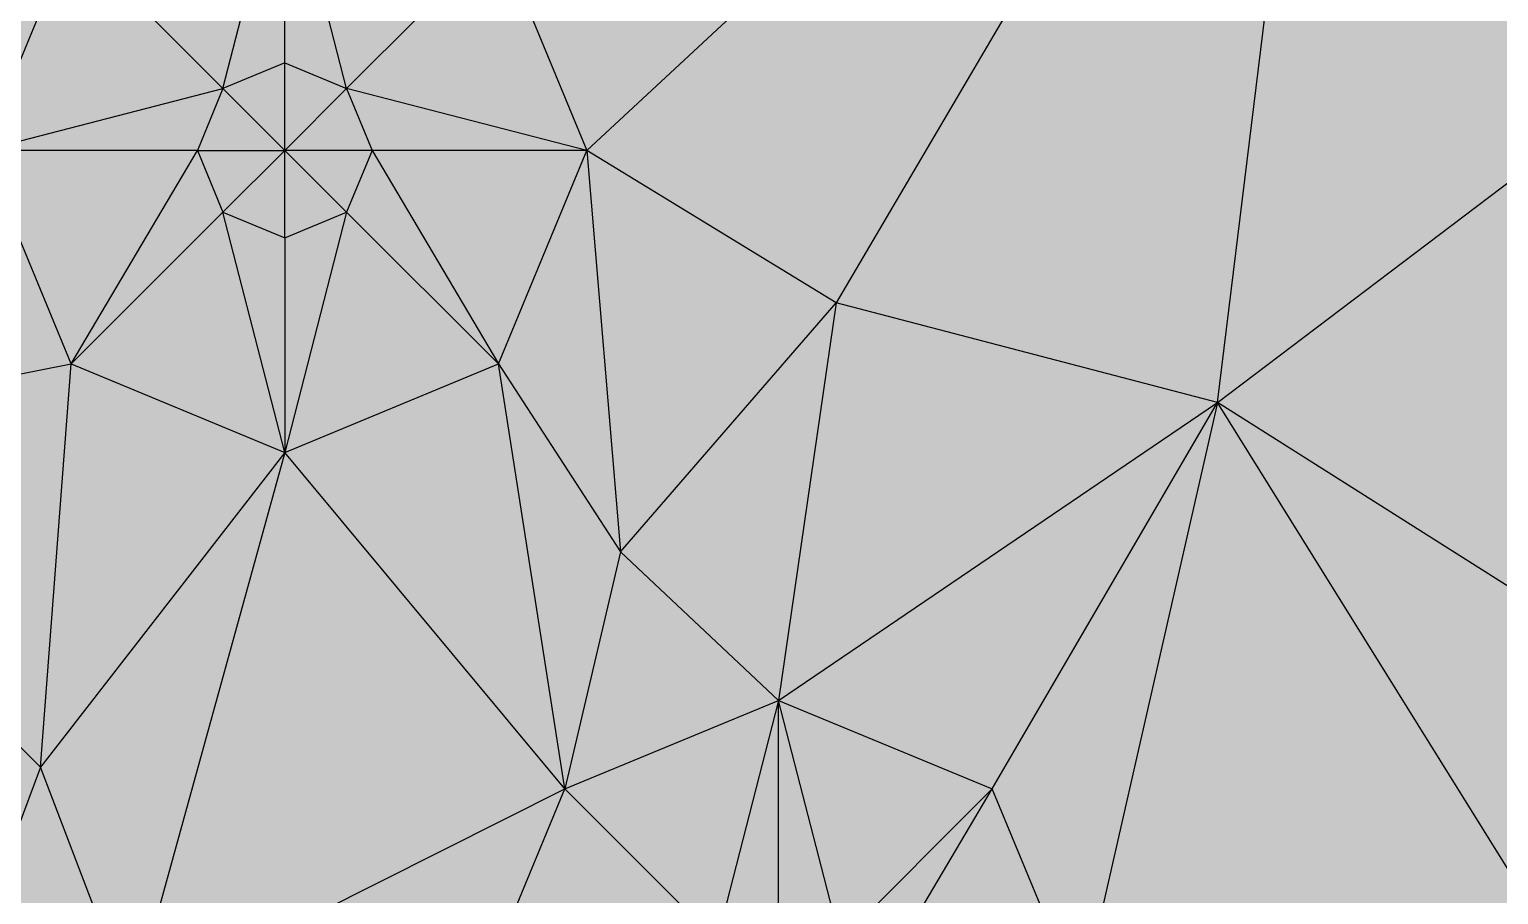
# Model space of a CAD drawing. Header units: inches. Extents: x 0 to 613718, y 0 to 269741.
# Drawn here: x 612814.6 to 613150.8, y 267996.7 to 268194.7 of the extents above; entities that cross this region are included whole.
import ezdxf

# ---------------------------------------------------------------- set-up
doc = ezdxf.new("R2010")
doc.units = ezdxf.units.IN
doc.header["$MEASUREMENT"] = 0

msp = doc.modelspace()

# ---------------------------------------------------------------- hatches: boundary and pattern name
for points in [[(613113.02, 268325.59), (612921.88, 268215.88), (612942.13, 268167), (613113.02, 268325.59)], [(613113.02, 268325.59), (612921.88, 268215.88), (612942.13, 268167), (613113.02, 268325.59)], [(613113.02, 268325.59), (612942.13, 268167), (612999.19, 268132.08), (613113.02, 268325.59)], [(613113.02, 268325.59), (612942.13, 268167), (612999.19, 268132.08), (613113.02, 268325.59)], [(613113.02, 268325.59), (612999.19, 268132.08), (613086.45, 268109.32), (613113.02, 268325.59)], [(613113.02, 268325.59), (612999.19, 268132.08), (613086.45, 268109.32), (613113.02, 268325.59)], [(613171.08, 268173.34), (613113.02, 268325.59), (613086.45, 268109.32), (613171.08, 268173.34)], [(613171.08, 268173.34), (613113.02, 268325.59), (613086.45, 268109.32), (613171.08, 268173.34)], [(612824.12, 268215.88), (612753.12, 268242.12), (612803.87, 268167), (612824.12, 268215.88)], [(612824.12, 268215.88), (612753.12, 268242.12), (612803.87, 268167), (612824.12, 268215.88)], [(612873, 268236.13), (612824.12, 268215.88), (612858.86, 268181.14), (612873, 268236.13)], [(612873, 268236.13), (612824.12, 268215.88), (612858.86, 268181.14), (612873, 268236.13)], [(612873, 268236.13), (612858.86, 268181.14), (612873, 268187), (612873, 268236.13)], [(612873, 268236.13), (612858.86, 268181.14), (612873, 268187), (612873, 268236.13)], [(612887.14, 268181.14), (612873, 268236.13), (612873, 268187), (612887.14, 268181.14)], [(612921.88, 268215.88), (612873, 268236.13), (612887.14, 268181.14), (612921.88, 268215.88)], [(612887.14, 268181.14), (612873, 268236.13), (612873, 268187), (612887.14, 268181.14)], [(612921.88, 268215.88), (612873, 268236.13), (612887.14, 268181.14), (612921.88, 268215.88)], [(612858.86, 268181.14), (612824.12, 268215.88), (612803.87, 268167), (612858.86, 268181.14)], [(612858.86, 268181.14), (612824.12, 268215.88), (612803.87, 268167), (612858.86, 268181.14)], [(612942.13, 268167), (612921.88, 268215.88), (612887.14, 268181.14), (612942.13, 268167)], [(612942.13, 268167), (612921.88, 268215.88), (612887.14, 268181.14), (612942.13, 268167)], [(612873, 268187), (612858.86, 268181.14), (612873, 268167), (612873, 268187)], [(612873, 268187), (612858.86, 268181.14), (612873, 268167), (612873, 268187)], [(612887.14, 268181.14), (612873, 268187), (612873, 268167), (612887.14, 268181.14)], [(612887.14, 268181.14), (612873, 268187), (612873, 268167), (612887.14, 268181.14)], [(612858.86, 268181.14), (612803.87, 268167), (612853, 268167), (612858.86, 268181.14)], [(612858.86, 268181.14), (612803.87, 268167), (612853, 268167), (612858.86, 268181.14)], [(612873, 268167), (612858.86, 268181.14), (612853, 268167), (612873, 268167)], [(612873, 268167), (612858.86, 268181.14), (612853, 268167), (612873, 268167)], [(612893, 268167), (612887.14, 268181.14), (612873, 268167), (612893, 268167)], [(612893, 268167), (612887.14, 268181.14), (612873, 268167), (612893, 268167)], [(612942.13, 268167), (612887.14, 268181.14), (612893, 268167), (612942.13, 268167)], [(612942.13, 268167), (612887.14, 268181.14), (612893, 268167), (612942.13, 268167)], [(613171.08, 268173.34), (613086.45, 268109.32), (613159.74, 268062.89), (613171.08, 268173.34)], [(613171.08, 268173.34), (613086.45, 268109.32), (613159.74, 268062.89), (613171.08, 268173.34)], [(612824.12, 268118.12), (612803.87, 268167), (612741.17, 268101.73), (612824.12, 268118.12)], [(612824.12, 268118.12), (612803.87, 268167), (612741.17, 268101.73), (612824.12, 268118.12)], [(612853, 268167), (612803.87, 268167), (612824.12, 268118.12), (612853, 268167)], [(612853, 268167), (612803.87, 268167), (612824.12, 268118.12), (612853, 268167)], [(612858.86, 268152.86), (612853, 268167), (612824.12, 268118.12), (612858.86, 268152.86)], [(612858.86, 268152.86), (612853, 268167), (612824.12, 268118.12), (612858.86, 268152.86)], [(612873, 268167), (612853, 268167), (612858.86, 268152.86), (612873, 268167)], [(612873, 268167), (612853, 268167), (612858.86, 268152.86), (612873, 268167)], [(612873, 268167), (612858.86, 268152.86), (612873, 268147), (612873, 268167)], [(612873, 268167), (612858.86, 268152.86), (612873, 268147), (612873, 268167)], [(612887.14, 268152.86), (612873, 268167), (612873, 268147), (612887.14, 268152.86)], [(612893, 268167), (612873, 268167), (612887.14, 268152.86), (612893, 268167)], [(612887.14, 268152.86), (612873, 268167), (612873, 268147), (612887.14, 268152.86)], [(612893, 268167), (612873, 268167), (612887.14, 268152.86), (612893, 268167)], [(612921.88, 268118.12), (612893, 268167), (612887.14, 268152.86), (612921.88, 268118.12)], [(612921.88, 268118.12), (612893, 268167), (612887.14, 268152.86), (612921.88, 268118.12)], [(612942.13, 268167), (612893, 268167), (612921.88, 268118.12), (612942.13, 268167)], [(612942.13, 268167), (612893, 268167), (612921.88, 268118.12), (612942.13, 268167)], [(612949.86, 268075.17), (612942.13, 268167), (612921.88, 268118.12), (612949.86, 268075.17)], [(612949.86, 268075.17), (612942.13, 268167), (612921.88, 268118.12), (612949.86, 268075.17)], [(612999.19, 268132.08), (612942.13, 268167), (612949.86, 268075.17), (612999.19, 268132.08)], [(612999.19, 268132.08), (612942.13, 268167), (612949.86, 268075.17), (612999.19, 268132.08)], [(612873, 268097.87), (612858.86, 268152.86), (612824.12, 268118.12), (612873, 268097.87)], [(612873, 268097.87), (612858.86, 268152.86), (612824.12, 268118.12), (612873, 268097.87)], [(612873, 268147), (612858.86, 268152.86), (612873, 268097.87), (612873, 268147)], [(612873, 268147), (612858.86, 268152.86), (612873, 268097.87), (612873, 268147)], [(612921.88, 268118.12), (612887.14, 268152.86), (612873, 268097.87), (612921.88, 268118.12)], [(612887.14, 268152.86), (612873, 268147), (612873, 268097.87), (612887.14, 268152.86)], [(612921.88, 268118.12), (612887.14, 268152.86), (612873, 268097.87), (612921.88, 268118.12)], [(612887.14, 268152.86), (612873, 268147), (612873, 268097.87), (612887.14, 268152.86)], [(612999.19, 268132.08), (612949.86, 268075.17), (612986, 268041.13), (612999.19, 268132.08)], [(612999.19, 268132.08), (612949.86, 268075.17), (612986, 268041.13), (612999.19, 268132.08)], [(613086.45, 268109.32), (612999.19, 268132.08), (612986, 268041.13), (613086.45, 268109.32)], [(613086.45, 268109.32), (612999.19, 268132.08), (612986, 268041.13), (613086.45, 268109.32)], [(612824.12, 268118.12), (612741.17, 268101.73), (612817.06, 268025.84), (612824.12, 268118.12)], [(612824.12, 268118.12), (612741.17, 268101.73), (612817.06, 268025.84), (612824.12, 268118.12)], [(612873, 268097.87), (612824.12, 268118.12), (612817.06, 268025.84), (612873, 268097.87)], [(612873, 268097.87), (612824.12, 268118.12), (612817.06, 268025.84), (612873, 268097.87)], [(612937.12, 268020.88), (612921.88, 268118.12), (612873, 268097.87), (612937.12, 268020.88)], [(612937.12, 268020.88), (612921.88, 268118.12), (612873, 268097.87), (612937.12, 268020.88)], [(612949.86, 268075.17), (612921.88, 268118.12), (612937.12, 268020.88), (612949.86, 268075.17)], [(612949.86, 268075.17), (612921.88, 268118.12), (612937.12, 268020.88), (612949.86, 268075.17)], [(613086.45, 268109.32), (612986, 268041.13), (613034.88, 268020.88), (613086.45, 268109.32)], [(613086.45, 268109.32), (612986, 268041.13), (613034.88, 268020.88), (613086.45, 268109.32)], [(613086.45, 268109.32), (613034.88, 268020.88), (613055.13, 267972), (613086.45, 268109.32)], [(613086.45, 268109.32), (613034.88, 268020.88), (613055.13, 267972), (613086.45, 268109.32)], [(613171.08, 267973.34), (613086.45, 268109.32), (613055.13, 267972), (613171.08, 267973.34)], [(613171.08, 267973.34), (613086.45, 268109.32), (613055.13, 267972), (613171.08, 267973.34)], [(613171.08, 267973.34), (613159.74, 268062.89), (613086.45, 268109.32), (613171.08, 267973.34)], [(613171.08, 267973.34), (613159.74, 268062.89), (613086.45, 268109.32), (613171.08, 267973.34)], [(612817.06, 268025.84), (612741.17, 268101.73), (612789.12, 267950.88), (612817.06, 268025.84)], [(612817.06, 268025.84), (612741.17, 268101.73), (612789.12, 267950.88), (612817.06, 268025.84)], [(612873, 268097.87), (612817.06, 268025.84), (612838, 267971.13), (612873, 268097.87)], [(612873, 268097.87), (612817.06, 268025.84), (612838, 267971.13), (612873, 268097.87)], [(612937.12, 268020.88), (612873, 268097.87), (612838, 267971.13), (612937.12, 268020.88)], [(612937.12, 268020.88), (612873, 268097.87), (612838, 267971.13), (612937.12, 268020.88)], [(612986, 268041.13), (612949.86, 268075.17), (612937.12, 268020.88), (612986, 268041.13)], [(612986, 268041.13), (612949.86, 268075.17), (612937.12, 268020.88), (612986, 268041.13)], [(612986, 268041.13), (612937.12, 268020.88), (612971.86, 267986.14), (612986, 268041.13)], [(612986, 268041.13), (612937.12, 268020.88), (612971.86, 267986.14), (612986, 268041.13)], [(612986, 268041.13), (612971.86, 267986.14), (612986, 267992), (612986, 268041.13)], [(612986, 268041.13), (612971.86, 267986.14), (612986, 267992), (612986, 268041.13)], [(613000.14, 267986.14), (612986, 268041.13), (612986, 267992), (613000.14, 267986.14)], [(613034.88, 268020.88), (612986, 268041.13), (613000.14, 267986.14), (613034.88, 268020.88)], [(613000.14, 267986.14), (612986, 268041.13), (612986, 267992), (613000.14, 267986.14)], [(613034.88, 268020.88), (612986, 268041.13), (613000.14, 267986.14), (613034.88, 268020.88)], [(612838, 267971.13), (612817.06, 268025.84), (612789.12, 267950.88), (612838, 267971.13)], [(612838, 267971.13), (612817.06, 268025.84), (612789.12, 267950.88), (612838, 267971.13)], [(612937.12, 268020.88), (612838, 267971.13), (612916.87, 267972), (612937.12, 268020.88)], [(612937.12, 268020.88), (612838, 267971.13), (612916.87, 267972), (612937.12, 268020.88)], [(612971.86, 267986.14), (612937.12, 268020.88), (612916.87, 267972), (612971.86, 267986.14)], [(612971.86, 267986.14), (612937.12, 268020.88), (612916.87, 267972), (612971.86, 267986.14)], [(613034.88, 268020.88), (613000.14, 267986.14), (613006, 267972), (613034.88, 268020.88)], [(613034.88, 268020.88), (613000.14, 267986.14), (613006, 267972), (613034.88, 268020.88)], [(613055.13, 267972), (613034.88, 268020.88), (613006, 267972), (613055.13, 267972)], [(613055.13, 267972), (613034.88, 268020.88), (613006, 267972), (613055.13, 267972)]]:
    msp.add_hatch(color=256).paths.add_polyline_path(points, flags=0)

# ---------------------------------------------------------------- linework, layer by layer
for points in [[(613113.02, 268325.59, 248.77), (612942.13, 268167, 247.37)], [(613113.02, 268325.59, 248.77), (612942.13, 268167, 247.37)], [(613113.02, 268325.59, 248.77), (612999.19, 268132.08, 247.36)], [(613113.02, 268325.59, 248.77), (612999.19, 268132.08, 247.36)], [(613086.45, 268109.32, 247.5), (613113.02, 268325.59, 248.77)], [(613086.45, 268109.32, 247.5), (613113.02, 268325.59, 248.77)], [(612858.86, 268181.14, 247.23), (612873, 268236.13, 247.55)], [(612858.86, 268181.14, 247.23), (612873, 268236.13, 247.55)], [(612873, 268187, 247.28), (612873, 268236.13, 247.55)], [(612887.14, 268181.14, 247.27), (612873, 268236.13, 247.55)], [(612873, 268187, 247.28), (612873, 268236.13, 247.55)], [(612887.14, 268181.14, 247.27), (612873, 268236.13, 247.55)], [(612803.87, 268167, 247.15), (612824.12, 268215.88, 247.38)], [(612803.87, 268167, 247.15), (612824.12, 268215.88, 247.38)], [(612824.12, 268215.88, 247.38), (612858.86, 268181.14, 247.23)], [(612824.12, 268215.88, 247.38), (612858.86, 268181.14, 247.23)], [(612921.88, 268215.88, 247.55), (612887.14, 268181.14, 247.27)], [(612921.88, 268215.88, 247.55), (612887.14, 268181.14, 247.27)], [(612921.88, 268215.88, 247.55), (612942.13, 268167, 247.37)], [(612921.88, 268215.88, 247.55), (612942.13, 268167, 247.37)], [(612873, 268187, 247.28), (612858.86, 268181.14, 247.23)], [(612873, 268187, 247.28), (612858.86, 268181.14, 247.23)], [(612873, 268167, 247.05), (612873, 268187, 247.28)], [(612873, 268187, 247.28), (612887.14, 268181.14, 247.27)], [(612873, 268167, 247.05), (612873, 268187, 247.28)], [(612873, 268187, 247.28), (612887.14, 268181.14, 247.27)], [(612803.87, 268167, 247.15), (612858.86, 268181.14, 247.23)], [(612803.87, 268167, 247.15), (612858.86, 268181.14, 247.23)], [(612858.86, 268181.14, 247.23), (612853, 268167, 247.15)], [(612858.86, 268181.14, 247.23), (612853, 268167, 247.15)], [(612858.86, 268181.14, 247.23), (612873, 268167, 247.05)], [(612858.86, 268181.14, 247.23), (612873, 268167, 247.05)], [(612887.14, 268181.14, 247.27), (612873, 268167, 247.05)], [(612887.14, 268181.14, 247.27), (612873, 268167, 247.05)], [(612887.14, 268181.14, 247.27), (612893, 268167, 247.21)], [(612942.13, 268167, 247.37), (612887.14, 268181.14, 247.27)], [(612887.14, 268181.14, 247.27), (612893, 268167, 247.21)], [(612942.13, 268167, 247.37), (612887.14, 268181.14, 247.27)], [(613086.45, 268109.32, 247.5), (613171.08, 268173.34, 248.24)], [(613086.45, 268109.32, 247.5), (613171.08, 268173.34, 248.24)], [(612824.12, 268118.12, 246.98), (612803.87, 268167, 247.15)], [(612853, 268167, 247.15), (612803.87, 268167, 247.15)], [(612824.12, 268118.12, 246.98), (612803.87, 268167, 247.15)], [(612853, 268167, 247.15), (612803.87, 268167, 247.15)], [(612824.12, 268118.12, 246.98), (612853, 268167, 247.15)], [(612824.12, 268118.12, 246.98), (612853, 268167, 247.15)], [(612853, 268167, 247.15), (612873, 268167, 247.05)], [(612853, 268167, 247.15), (612858.86, 268152.86, 247.1)], [(612853, 268167, 247.15), (612873, 268167, 247.05)], [(612853, 268167, 247.15), (612858.86, 268152.86, 247.1)], [(612858.86, 268152.86, 247.1), (612873, 268167, 247.05)], [(612858.86, 268152.86, 247.1), (612873, 268167, 247.05)], [(612873, 268147, 247.09), (612873, 268167, 247.05)], [(612887.14, 268152.86, 247.14), (612873, 268167, 247.05)], [(612893, 268167, 247.21), (612873, 268167, 247.05)], [(612873, 268147, 247.09), (612873, 268167, 247.05)], [(612887.14, 268152.86, 247.14), (612873, 268167, 247.05)], [(612893, 268167, 247.21), (612873, 268167, 247.05)], [(612893, 268167, 247.21), (612887.14, 268152.86, 247.14)], [(612893, 268167, 247.21), (612887.14, 268152.86, 247.14)], [(612942.13, 268167, 247.37), (612893, 268167, 247.21)], [(612893, 268167, 247.21), (612921.88, 268118.12, 247.12)], [(612942.13, 268167, 247.37), (612893, 268167, 247.21)], [(612893, 268167, 247.21), (612921.88, 268118.12, 247.12)], [(612921.88, 268118.12, 247.12), (612942.13, 268167, 247.37)], [(612921.88, 268118.12, 247.12), (612942.13, 268167, 247.37)], [(612999.19, 268132.08, 247.36), (612942.13, 268167, 247.37)], [(612942.13, 268167, 247.37), (612949.86, 268075.17, 247)], [(612999.19, 268132.08, 247.36), (612942.13, 268167, 247.37)], [(612942.13, 268167, 247.37), (612949.86, 268075.17, 247)], [(612858.86, 268152.86, 247.1), (612824.12, 268118.12, 246.98)], [(612858.86, 268152.86, 247.1), (612824.12, 268118.12, 246.98)], [(612858.86, 268152.86, 247.1), (612873, 268147, 247.09)], [(612873, 268097.87, 246.96), (612858.86, 268152.86, 247.1)], [(612858.86, 268152.86, 247.1), (612873, 268147, 247.09)], [(612873, 268097.87, 246.96), (612858.86, 268152.86, 247.1)], [(612873, 268147, 247.09), (612887.14, 268152.86, 247.14)], [(612887.14, 268152.86, 247.14), (612873, 268097.87, 246.96)], [(612873, 268147, 247.09), (612887.14, 268152.86, 247.14)], [(612887.14, 268152.86, 247.14), (612873, 268097.87, 246.96)], [(612921.88, 268118.12, 247.12), (612887.14, 268152.86, 247.14)], [(612921.88, 268118.12, 247.12), (612887.14, 268152.86, 247.14)], [(612873, 268147, 247.09), (612873, 268097.87, 246.96)], [(612873, 268147, 247.09), (612873, 268097.87, 246.96)], [(612949.86, 268075.17, 247), (612999.19, 268132.08, 247.36)], [(612949.86, 268075.17, 247), (612999.19, 268132.08, 247.36)], [(612999.19, 268132.08, 247.36), (612986, 268041.13, 246.92)], [(612999.19, 268132.08, 247.36), (612986, 268041.13, 246.92)], [(613086.45, 268109.32, 247.5), (612999.19, 268132.08, 247.36)], [(613086.45, 268109.32, 247.5), (612999.19, 268132.08, 247.36)], [(612741.17, 268101.73, 246.86), (612824.12, 268118.12, 246.98)], [(612741.17, 268101.73, 246.86), (612824.12, 268118.12, 246.98)], [(612817.06, 268025.84, 246.65), (612824.12, 268118.12, 246.98)], [(612817.06, 268025.84, 246.65), (612824.12, 268118.12, 246.98)], [(612824.12, 268118.12, 246.98), (612873, 268097.87, 246.96)], [(612824.12, 268118.12, 246.98), (612873, 268097.87, 246.96)], [(612873, 268097.87, 246.96), (612921.88, 268118.12, 247.12)], [(612873, 268097.87, 246.96), (612921.88, 268118.12, 247.12)], [(612937.12, 268020.88, 246.75), (612921.88, 268118.12, 247.12)], [(612921.88, 268118.12, 247.12), (612949.86, 268075.17, 247)], [(612937.12, 268020.88, 246.75), (612921.88, 268118.12, 247.12)], [(612921.88, 268118.12, 247.12), (612949.86, 268075.17, 247)], [(612986, 268041.13, 246.92), (613086.45, 268109.32, 247.5)], [(612986, 268041.13, 246.92), (613086.45, 268109.32, 247.5)], [(613034.88, 268020.88, 246.92), (613086.45, 268109.32, 247.5)], [(613034.88, 268020.88, 246.92), (613086.45, 268109.32, 247.5)], [(613086.45, 268109.32, 247.5), (613055.13, 267972, 246.76)], [(613086.45, 268109.32, 247.5), (613055.13, 267972, 246.76)], [(613171.08, 267973.34, 247.04), (613086.45, 268109.32, 247.5)], [(613159.74, 268062.89, 247.51), (613086.45, 268109.32, 247.5)], [(613171.08, 267973.34, 247.04), (613086.45, 268109.32, 247.5)], [(613159.74, 268062.89, 247.51), (613086.45, 268109.32, 247.5)], [(612741.17, 268101.73, 246.86), (612817.06, 268025.84, 246.65)], [(612741.17, 268101.73, 246.86), (612817.06, 268025.84, 246.65)], [(612873, 268097.87, 246.96), (612817.06, 268025.84, 246.65)], [(612873, 268097.87, 246.96), (612817.06, 268025.84, 246.65)], [(612873, 268097.87, 246.96), (612838, 267971.13, 246.44)], [(612873, 268097.87, 246.96), (612838, 267971.13, 246.44)], [(612937.12, 268020.88, 246.75), (612873, 268097.87, 246.96)], [(612937.12, 268020.88, 246.75), (612873, 268097.87, 246.96)], [(612949.86, 268075.17, 247), (612937.12, 268020.88, 246.75)], [(612949.86, 268075.17, 247), (612937.12, 268020.88, 246.75)], [(612986, 268041.13, 246.92), (612949.86, 268075.17, 247)], [(612986, 268041.13, 246.92), (612949.86, 268075.17, 247)], [(612937.12, 268020.88, 246.75), (612986, 268041.13, 246.92)], [(612937.12, 268020.88, 246.75), (612986, 268041.13, 246.92)], [(612986, 268041.13, 246.92), (612971.86, 267986.14, 246.63)], [(612986, 268041.13, 246.92), (612971.86, 267986.14, 246.63)], [(612986, 267992, 246.68), (612986, 268041.13, 246.92)], [(612986, 268041.13, 246.92), (613034.88, 268020.88, 246.92)], [(613000.14, 267986.14, 246.68), (612986, 268041.13, 246.92)], [(612986, 267992, 246.68), (612986, 268041.13, 246.92)], [(612986, 268041.13, 246.92), (613034.88, 268020.88, 246.92)], [(613000.14, 267986.14, 246.68), (612986, 268041.13, 246.92)], [(612817.06, 268025.84, 246.65), (612789.12, 267950.88, 246.34)], [(612817.06, 268025.84, 246.65), (612789.12, 267950.88, 246.34)], [(612838, 267971.13, 246.44), (612817.06, 268025.84, 246.65)], [(612838, 267971.13, 246.44), (612817.06, 268025.84, 246.65)], [(612838, 267971.13, 246.44), (612937.12, 268020.88, 246.75)], [(612838, 267971.13, 246.44), (612937.12, 268020.88, 246.75)], [(612916.87, 267972, 246.53), (612937.12, 268020.88, 246.75)], [(612916.87, 267972, 246.53), (612937.12, 268020.88, 246.75)], [(612937.12, 268020.88, 246.75), (612971.86, 267986.14, 246.63)], [(612937.12, 268020.88, 246.75), (612971.86, 267986.14, 246.63)], [(613034.88, 268020.88, 246.92), (613000.14, 267986.14, 246.68)], [(613034.88, 268020.88, 246.92), (613000.14, 267986.14, 246.68)], [(613006, 267972, 246.63), (613034.88, 268020.88, 246.92)], [(613006, 267972, 246.63), (613034.88, 268020.88, 246.92)], [(613055.13, 267972, 246.76), (613034.88, 268020.88, 246.92)], [(613055.13, 267972, 246.76), (613034.88, 268020.88, 246.92)]]:
    msp.add_polyline3d(points)

doc.saveas('drawing.dxf')
